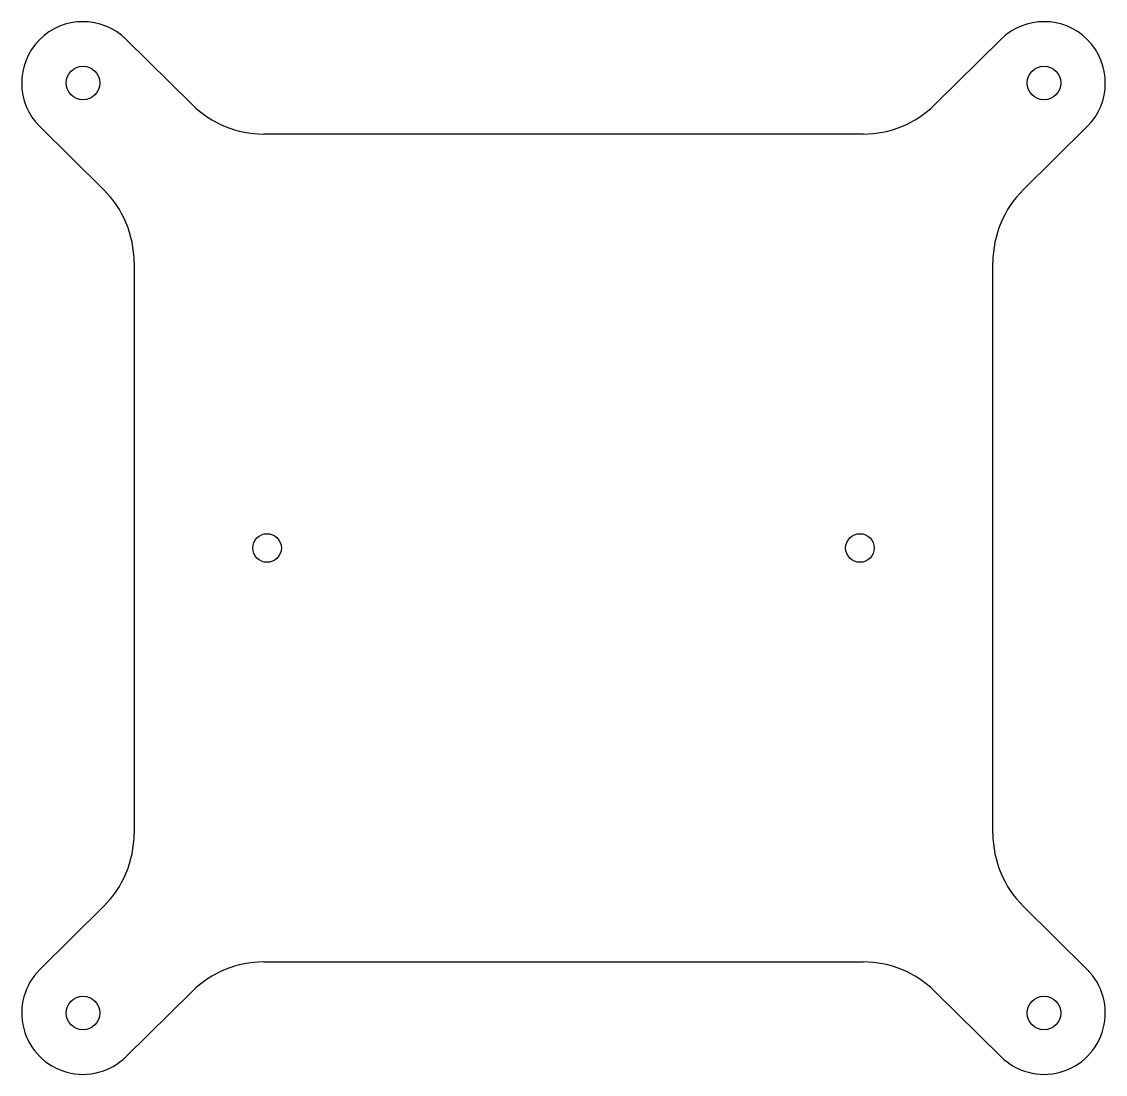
# Model space of a CAD drawing. Extents: x -53 to 53, y -52 to 52.
import ezdxf

# ---------------------------------------------------------------- set-up
doc = ezdxf.new("R2010")
doc.units = 0
doc.layers.get('0').update_dxf_attribs({"linetype": 'CONTINUOUS'})

msp = doc.modelspace()

# ---------------------------------------------------------------- linework, layer by layer
at = {"color": 7, "linetype": 'CONTINUOUS'}
for p, q in [((-36.33, 43.39), (-42.78, 49.77)), ((36.33, 43.39), (42.78, 49.77)), ((-51.22, 41.23), (-44.97, 35.05)), ((29.3, 40.5), (-29.3, 40.5)), ((51.22, 41.23), (44.97, 35.05)), ((-42, 27.94), (-42, -27.94)), ((42, -27.94), (42, 27.94)), ((-51.22, -41.23), (-44.97, -35.05)), ((51.22, -41.23), (44.97, -35.05)), ((-29.3, -40.5), (29.3, -40.5)), ((-36.33, -43.39), (-42.78, -49.77)), ((36.33, -43.39), (42.78, -49.77))]:
    msp.add_line(p, q, dxfattribs=at)
for centre, radius in [((-47, 45.5), 1.65), ((47, 45.5), 1.65), ((-29, 0), 1.4), ((29, 0), 1.4), ((-47, -45.5), 1.65), ((47, -45.5), 1.65)]:
    msp.add_circle(centre, radius, dxfattribs=at)
for centre, radius, start, end in [((-47, 45.5), 6, 45.3241, 225.3241), ((47, 45.5), 6, 314.6759, 134.6759), ((-29.3, 50.5), 10, 225.3241, 270), ((29.3, 50.5), 10, 270, 314.6759), ((-52, 27.94), 10, 0, 45.3241), ((52, 27.94), 10, 134.6759, 180), ((-52, -27.94), 10, 314.6759, 0), ((52, -27.94), 10, 180, 225.3241), ((-47, -45.5), 6, 134.6759, 314.6759), ((-29.3, -50.5), 10, 90, 134.6759), ((29.3, -50.5), 10, 45.3241, 90), ((47, -45.5), 6, 225.3241, 45.3241)]:
    msp.add_arc(centre, radius, start, end, dxfattribs=at)

doc.saveas('drawing.dxf')
